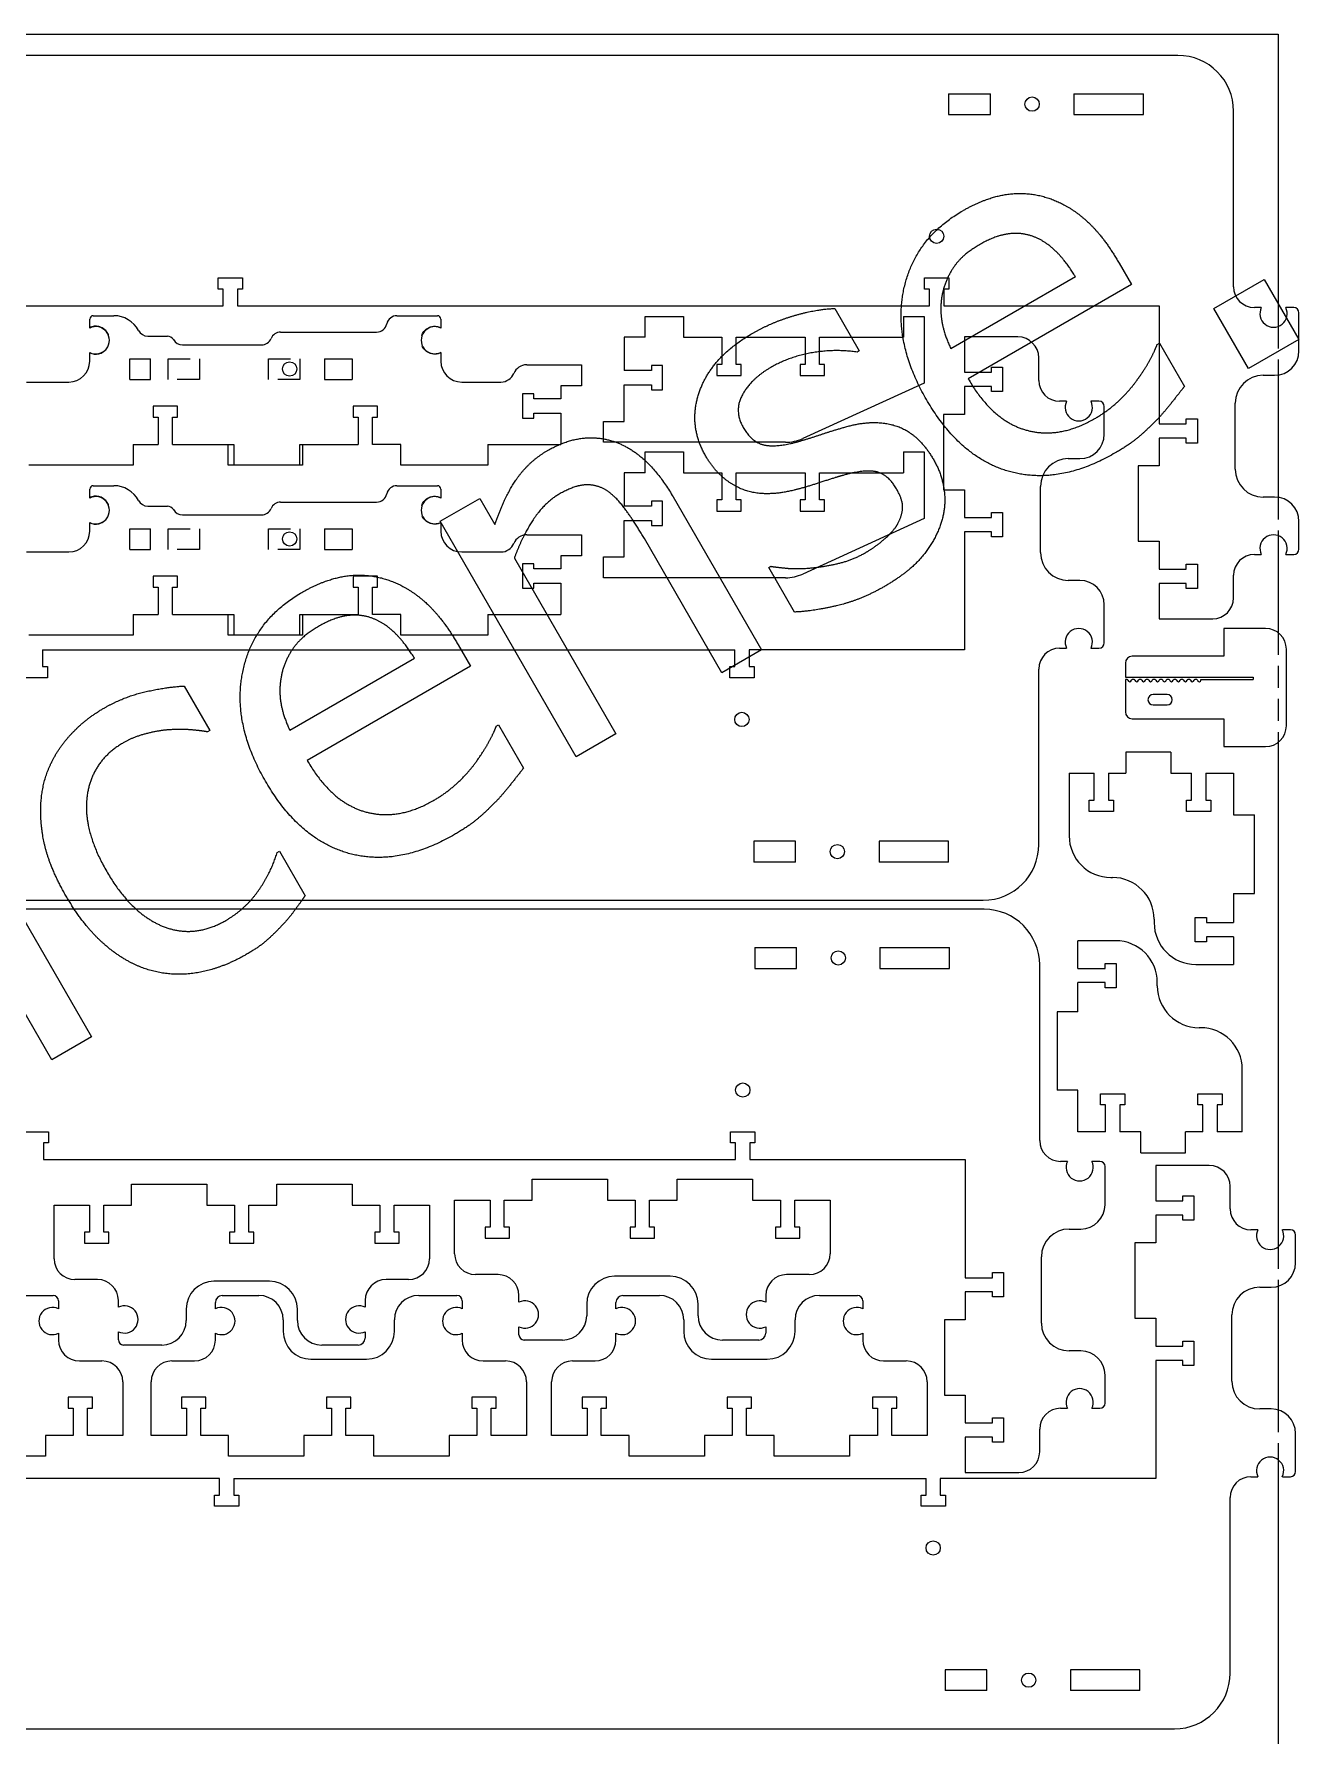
# Model space of a CAD drawing. Header units: millimetres. Extents: x -1447 to 1338, y -755 to 956.
# Drawn here: x 974.1 to 1338, y 466.5 to 955.9 of the extents above; entities that cross this region are included whole.
import ezdxf

# ---------------------------------------------------------------- set-up
doc = ezdxf.new("R2010")
doc.units = ezdxf.units.MM
doc.linetypes.add('HIDDEN', pattern=[9.525, 6.35, -3.175])
doc.layers.get('0').update_dxf_attribs({"lineweight": 70})
doc.layers.add('Hidden', color=7, linetype='HIDDEN', lineweight=70)

msp = doc.modelspace()

# ---------------------------------------------------------------- linework, layer by layer
at = {"color": 7, "lineweight": -3}
for p, q in [((52, 955.92), (1332, 955.92)), ((1332, 955.92), (1332, 871.85)), ((1303.16, 949.77), (554.75, 949.77)), ((1237.22, 938.77), (1249.22, 938.77)), ((1237.22, 938.77), (1237.22, 932.77)), ((1249.22, 932.77), (1249.22, 938.77)), ((1273.22, 938.77), (1293.22, 938.77)), ((1273.22, 938.77), (1273.22, 932.77)), ((1293.22, 932.77), (1293.22, 938.77)), ((1237.22, 932.77), (1249.22, 932.77)), ((1273.22, 932.77), (1293.22, 932.77)), ((1319.16, 883.27), (1319.16, 933.77)), ((1237.81, 865.5), (1273.66, 886.2)), ((1286.24, 890.06), (1289.81, 883.87)), ((1027.06, 885.77), (1034.06, 885.77)), ((1027.06, 882.57), (1027.06, 885.77)), ((1028.51, 882.57), (1027.06, 882.57)), ((1028.51, 877.77), (1028.51, 882.57)), ((1034.06, 882.57), (1032.61, 882.57)), ((1032.61, 882.57), (1032.61, 877.77)), ((1034.06, 885.77), (1034.06, 882.57)), ((1230.26, 885.77), (1237.26, 885.77)), ((1230.26, 882.57), (1230.26, 885.77)), ((1231.71, 882.57), (1230.26, 882.57)), ((1231.71, 877.77), (1231.71, 882.57)), ((1235.81, 882.57), (1235.81, 877.77)), ((1237.26, 882.57), (1235.81, 882.57)), ((1237.26, 885.77), (1237.26, 882.57)), ((1289.81, 883.87), (1242.86, 856.77)), ((1313.51, 877.01), (1328, 885.38)), ((1328, 885.38), (1337.98, 868.09)), ((829.41, 877.77), (1028.51, 877.77)), ((1032.61, 877.77), (1231.71, 877.77)), ((1204.48, 876.99), (1211.52, 864.8)), ((1235.81, 877.77), (1297.77, 877.77)), ((1297.77, 877.77), (1297.77, 843.82)), ((1323.49, 859.72), (1313.51, 877.01)), ((1327.15, 877.27), (1325.16, 877.27)), ((1336.48, 877.27), (1334.18, 877.27)), ((990.15, 871.38), (990.15, 873.93)), ((991.15, 874.93), (997.1, 874.93)), ((1078.52, 874.93), (1090.15, 874.93)), ((1091.15, 873.93), (1091.15, 871.48)), ((1091.15, 871.48), (1091.15, 871.38)), ((1149.92, 874.72), (1160.92, 874.72)), ((1149.92, 868.72), (1149.92, 874.72)), ((1160.92, 874.72), (1160.92, 868.72)), ((1224.22, 874.72), (1230.22, 874.72)), ((1224.22, 874.72), (1224.22, 868.72)), ((1230.22, 874.72), (1230.22, 855.54)), ((1337.98, 864.8), (1337.98, 875.77)), ((1006.84, 869.06), (1012.48, 869.06)), ((1016.81, 866.56), (1039.55, 866.56)), ((1045.06, 870.2), (1072.65, 870.2)), ((1143.92, 868.72), (1143.92, 859.13)), ((1149.92, 868.72), (1143.92, 868.72)), ((1160.92, 868.72), (1171.97, 868.72)), ((1171.97, 868.72), (1171.97, 860.92)), ((1176.07, 860.92), (1176.07, 868.72)), ((1176.07, 868.72), (1195.97, 868.72)), ((1195.97, 868.72), (1195.97, 860.92)), ((1200.07, 860.92), (1200.07, 868.72)), ((1200.07, 868.72), (1224.22, 868.72)), ((1257.14, 868.83), (1241.74, 868.83)), ((1241.74, 868.83), (1241.74, 858.65)), ((1297.18, 866.62), (1297.85, 867)), ((1297.85, 867), (1305.03, 854.57)), ((1337.98, 868.09), (1323.49, 859.72)), ((990.15, 861.86), (990.15, 864.34)), ((1001.65, 862.56), (1007.65, 862.56)), ((1001.65, 856.56), (1001.65, 862.56)), ((1007.65, 856.56), (1007.65, 862.56)), ((1057.65, 862.56), (1065.65, 862.56)), ((1057.65, 862.56), (1057.65, 856.56)), ((1065.65, 862.56), (1065.65, 856.56)), ((1091.15, 864.34), (1091.15, 864.3)), ((1091.15, 864.3), (1091.15, 861.86)), ((1211.52, 864.8), (1210.92, 864.45)), ((1263.14, 856.33), (1263.14, 862.83)), ((1001.65, 856.56), (1007.65, 856.56)), ((1057.65, 856.56), (1065.65, 856.56)), ((1115.84, 860.8), (1131.65, 860.8)), ((1131.65, 860.8), (1131.65, 854.8)), ((1151.72, 859.13), (1143.92, 859.13)), ((1151.72, 860.58), (1151.72, 859.13)), ((1154.92, 860.58), (1151.72, 860.58)), ((1154.92, 853.58), (1154.92, 860.58)), ((1170.52, 860.92), (1170.52, 857.72)), ((1171.97, 860.92), (1170.52, 860.92)), ((1170.52, 857.72), (1177.52, 857.72)), ((1177.52, 860.92), (1176.07, 860.92)), ((1177.52, 857.72), (1177.52, 860.92)), ((1195.97, 860.92), (1194.52, 860.92)), ((1194.52, 860.92), (1194.52, 857.72)), ((1194.52, 857.72), (1201.52, 857.72)), ((1201.52, 860.92), (1200.07, 860.92)), ((1201.52, 857.72), (1201.52, 860.92)), ((1241.74, 858.65), (1249.54, 858.65)), ((1249.54, 858.65), (1249.54, 860.1)), ((1249.54, 860.1), (1252.74, 860.1)), ((1252.74, 860.1), (1252.74, 853.1)), ((1327.66, 857.8), (1330.98, 857.8)), ((1332, 857.87), (1332, 822.7)), ((972, 855.86), (984.15, 855.86)), ((1097.15, 855.86), (1108.45, 855.86)), ((1114.65, 852.43), (1114.65, 845.43)), ((1117.85, 852.43), (1114.65, 852.43)), ((1117.85, 850.98), (1117.85, 852.43)), ((1125.65, 854.8), (1125.65, 850.98)), ((1131.65, 854.8), (1125.65, 854.8)), ((1143.92, 855.03), (1151.72, 855.03)), ((1143.92, 844.54), (1143.92, 855.03)), ((1151.72, 855.03), (1151.72, 853.58)), ((1151.72, 853.58), (1154.92, 853.58)), ((1230.22, 855.54), (1195.26, 839.62)), ((1249.54, 854.55), (1241.74, 854.55)), ((1241.74, 854.55), (1241.74, 846.55)), ((1249.54, 853.1), (1249.54, 854.55)), ((1252.74, 853.1), (1249.54, 853.1)), ((1008.38, 848.93), (1008.38, 845.73)), ((1015.38, 848.93), (1008.38, 848.93)), ((1015.38, 845.73), (1015.38, 848.93)), ((1065.92, 848.93), (1065.92, 845.73)), ((1072.92, 848.93), (1065.92, 848.93)), ((1072.92, 845.73), (1072.92, 848.93)), ((1125.65, 850.98), (1117.85, 850.98)), ((1117.85, 846.88), (1125.65, 846.88)), ((1117.85, 845.43), (1117.85, 846.88)), ((1125.65, 846.88), (1125.65, 837.93)), ((1271.13, 850.33), (1269.14, 850.33)), ((1280.46, 850.33), (1278.16, 850.33)), ((1281.96, 840.83), (1281.96, 848.83)), ((1319.66, 830.77), (1319.66, 849.8)), ((1008.38, 845.73), (1009.83, 845.73)), ((1009.83, 845.73), (1009.83, 837.93)), ((1013.93, 845.73), (1015.38, 845.73)), ((1013.93, 837.93), (1013.93, 845.73)), ((1065.92, 845.73), (1067.37, 845.73)), ((1067.37, 845.73), (1067.37, 837.93)), ((1071.47, 845.73), (1072.92, 845.73)), ((1071.47, 837.93), (1071.47, 845.73)), ((1114.65, 845.43), (1117.85, 845.43)), ((1137.92, 838.54), (1137.92, 844.54)), ((1137.92, 844.54), (1143.92, 844.54)), ((1241.74, 846.55), (1235.74, 846.55)), ((1235.74, 846.55), (1235.74, 824.88)), ((1297.77, 843.82), (1305.56, 843.82)), ((1305.56, 845.27), (1308.76, 845.27)), ((1305.56, 843.82), (1305.56, 845.27)), ((1308.76, 845.27), (1308.76, 838.27)), ((1002.65, 837.93), (1002.65, 831.93)), ((1002.65, 837.93), (1009.83, 837.93)), ((1013.93, 837.93), (1029.93, 837.93)), ((1029.93, 831.93), (1029.93, 837.93)), ((1051.37, 837.93), (1051.37, 831.93)), ((1051.37, 837.93), (1067.37, 837.93)), ((1079.65, 837.93), (1071.47, 837.93)), ((1079.65, 831.93), (1079.65, 837.93)), ((1104.65, 837.93), (1110.62, 837.93)), ((1104.65, 837.93), (1104.65, 831.93)), ((1110.62, 837.93), (1125.62, 837.93)), ((1125.62, 837.93), (1125.65, 837.93)), ((1190.29, 838.54), (1137.92, 838.54)), ((1297.76, 839.72), (1297.76, 831.72)), ((1305.56, 839.72), (1297.76, 839.72)), ((1305.56, 838.27), (1305.56, 839.72)), ((1308.76, 838.27), (1305.56, 838.27)), ((1149.92, 835.75), (1160.92, 835.75)), ((1149.92, 829.75), (1149.92, 835.75)), ((1160.92, 835.75), (1160.92, 829.75)), ((1224.22, 835.75), (1230.22, 835.75)), ((1224.22, 835.75), (1224.22, 829.75)), ((1230.22, 835.75), (1230.22, 816.57)), ((1271.64, 833.83), (1274.96, 833.83)), ((1002.65, 831.93), (972.65, 831.93)), ((1031.62, 831.93), (1029.93, 831.93)), ((1050.62, 831.93), (1031.62, 831.93)), ((1051.37, 831.93), (1050.62, 831.93)), ((1104.65, 831.93), (1079.65, 831.93)), ((1143.92, 829.75), (1143.92, 820.16)), ((1149.92, 829.75), (1143.92, 829.75)), ((1160.92, 829.75), (1171.97, 829.75)), ((1171.97, 829.75), (1171.97, 821.95)), ((1176.07, 821.95), (1176.07, 829.75)), ((1176.07, 829.75), (1195.97, 829.75)), ((1195.97, 829.75), (1195.97, 821.95)), ((1200.07, 821.95), (1200.07, 829.75)), ((1200.07, 829.75), (1224.22, 829.75)), ((1291.76, 831.72), (1291.76, 810.05)), ((1297.76, 831.72), (1291.76, 831.72)), ((990.15, 822.5), (990.15, 825.05)), ((991.15, 826.05), (997.1, 826.05)), ((1078.52, 826.05), (1090.15, 826.05)), ((1090.97, 815.83), (1102.38, 822.41)), ((1091.15, 825.05), (1091.15, 822.6)), ((1091.15, 822.6), (1091.15, 822.5)), ((1102.38, 822.41), (1106.72, 814.89)), ((1157.97, 822.8), (1183.36, 778.82)), ((1235.74, 824.88), (1241.74, 824.88)), ((1241.74, 824.88), (1241.74, 816.88)), ((1263.64, 806.8), (1263.64, 825.83)), ((1330.98, 822.77), (1327.66, 822.77)), ((1006.84, 820.18), (1012.48, 820.18)), ((1016.81, 817.68), (1039.55, 817.68)), ((1045.06, 821.32), (1072.65, 821.32)), ((1151.72, 820.16), (1143.92, 820.16)), ((1151.72, 821.61), (1151.72, 820.16)), ((1154.92, 821.61), (1151.72, 821.61)), ((1154.92, 814.61), (1154.92, 821.61)), ((1170.52, 821.95), (1170.52, 818.75)), ((1171.97, 821.95), (1170.52, 821.95)), ((1170.52, 818.75), (1177.52, 818.75)), ((1177.52, 821.95), (1176.07, 821.95)), ((1177.52, 818.75), (1177.52, 821.95)), ((1195.97, 821.95), (1194.52, 821.95)), ((1194.52, 821.95), (1194.52, 818.75)), ((1194.52, 818.75), (1201.52, 818.75)), ((1201.52, 821.95), (1200.07, 821.95)), ((1201.52, 818.75), (1201.52, 821.95)), ((1249.54, 816.88), (1249.54, 818.33)), ((1249.54, 818.33), (1252.74, 818.33)), ((1252.74, 818.33), (1252.74, 811.33)), ((990.15, 812.98), (990.15, 815.46)), ((1001.65, 813.68), (1007.65, 813.68)), ((1001.65, 807.68), (1001.65, 813.68)), ((1007.65, 807.68), (1007.65, 813.68)), ((1057.65, 813.68), (1065.65, 813.68)), ((1057.65, 813.68), (1057.65, 807.68)), ((1065.65, 813.68), (1065.65, 807.68)), ((1130.1, 748.07), (1090.97, 815.83)), ((1091.15, 815.46), (1091.15, 815.42)), ((1091.15, 815.42), (1091.15, 812.98)), ((1143.92, 816.06), (1151.72, 816.06)), ((1143.92, 805.57), (1143.92, 816.06)), ((1151.72, 816.06), (1151.72, 814.61)), ((1151.72, 814.61), (1154.92, 814.61)), ((1230.22, 816.57), (1195.26, 800.65)), ((1241.74, 816.88), (1249.54, 816.88)), ((1249.54, 812.78), (1241.75, 812.78)), ((1241.75, 812.78), (1241.75, 778.83)), ((1249.54, 811.33), (1249.54, 812.78)), ((1337.98, 807.77), (1337.98, 815.77)), ((1001.65, 807.68), (1007.65, 807.68)), ((1057.65, 807.68), (1065.65, 807.68)), ((1115.84, 811.92), (1131.65, 811.92)), ((1131.65, 811.92), (1131.65, 805.92)), ((1171.95, 772.23), (1149.68, 810.82)), ((1252.74, 811.33), (1249.54, 811.33)), ((1291.76, 810.05), (1297.76, 810.05)), ((1297.76, 810.05), (1297.76, 802.05)), ((1332, 811.69), (1332, 783.79)), ((972, 806.98), (984.15, 806.98)), ((1097.15, 806.98), (1108.45, 806.98)), ((1112.29, 805.24), (1141.5, 754.65)), ((1114.65, 803.55), (1114.65, 796.55)), ((1117.85, 803.55), (1114.65, 803.55)), ((1117.85, 802.1), (1117.85, 803.55)), ((1125.65, 805.92), (1125.65, 802.1)), ((1131.65, 805.92), (1125.65, 805.92)), ((1137.92, 799.57), (1137.92, 805.57)), ((1137.92, 805.57), (1143.92, 805.57)), ((1185.45, 802.51), (1186.06, 802.86)), ((1305.56, 803.5), (1308.76, 803.5)), ((1305.56, 802.05), (1305.56, 803.5)), ((1308.76, 803.5), (1308.76, 796.5)), ((1325.16, 806.27), (1327.15, 806.27)), ((1334.18, 806.27), (1336.48, 806.27)), ((1008.38, 800.05), (1008.38, 796.85)), ((1015.38, 800.05), (1008.38, 800.05)), ((1015.38, 796.85), (1015.38, 800.05)), ((1065.92, 800.05), (1065.92, 796.85)), ((1072.92, 800.05), (1065.92, 800.05)), ((1072.92, 796.85), (1072.92, 800.05)), ((1125.65, 802.1), (1117.85, 802.1)), ((1117.85, 798), (1125.65, 798)), ((1117.85, 796.55), (1117.85, 798)), ((1125.65, 798), (1125.65, 789.05)), ((1190.29, 799.57), (1137.92, 799.57)), ((1192.84, 789.71), (1185.45, 802.51)), ((1274.96, 798.8), (1271.64, 798.8)), ((1297.76, 802.05), (1305.56, 802.05)), ((1297.76, 797.95), (1297.76, 787.77)), ((1305.56, 797.95), (1297.76, 797.95)), ((1305.56, 796.5), (1305.56, 797.95)), ((1319.16, 793.77), (1319.16, 800.27)), ((1008.38, 796.85), (1009.83, 796.85)), ((1009.83, 796.85), (1009.83, 789.05)), ((1013.93, 796.85), (1015.38, 796.85)), ((1013.93, 789.05), (1013.93, 796.85)), ((1065.92, 796.85), (1067.37, 796.85)), ((1067.37, 796.85), (1067.37, 789.05)), ((1071.47, 796.85), (1072.92, 796.85)), ((1071.47, 789.05), (1071.47, 796.85)), ((1114.65, 796.55), (1117.85, 796.55)), ((1308.76, 796.5), (1305.56, 796.5)), ((1002.65, 789.05), (1002.65, 783.05)), ((1002.65, 789.05), (1009.83, 789.05)), ((1013.93, 789.05), (1029.93, 789.05)), ((1029.93, 783.05), (1029.93, 789.05)), ((1051.37, 789.05), (1051.37, 783.05)), ((1051.37, 789.05), (1067.37, 789.05)), ((1079.65, 789.05), (1071.47, 789.05)), ((1079.65, 783.05), (1079.65, 789.05)), ((1104.65, 789.05), (1110.62, 789.05)), ((1104.65, 789.05), (1104.65, 783.05)), ((1110.62, 789.05), (1125.62, 789.05)), ((1125.62, 789.05), (1125.65, 789.05)), ((1281.96, 780.83), (1281.96, 791.8)), ((1002.65, 783.05), (972.65, 783.05)), ((1031.62, 783.05), (1029.93, 783.05)), ((1050.62, 783.05), (1031.62, 783.05)), ((1051.37, 783.05), (1050.62, 783.05)), ((1104.65, 783.05), (1079.65, 783.05)), ((1297.76, 787.77), (1313.16, 787.77)), ((1328.37, 785.01), (1316.37, 785.01)), ((1316.37, 785.01), (1316.37, 777.01)), ((976.59, 778.83), (976.59, 774.03)), ((976.59, 778.83), (1175.69, 778.83)), ((1096.12, 780.3), (1099.69, 774.11)), ((1183.36, 778.82), (1171.95, 772.23)), ((1175.69, 774.03), (1175.69, 778.83)), ((1179.79, 778.83), (1179.79, 774.03)), ((1241.75, 778.83), (1179.79, 778.83)), ((1269.14, 779.33), (1271.13, 779.33)), ((1278.16, 779.33), (1280.46, 779.33)), ((1334.37, 757.01), (1334.37, 779.01)), ((976.59, 774.03), (978.04, 774.03)), ((978.04, 774.03), (978.04, 770.83)), ((1047.7, 755.74), (1083.55, 776.44)), ((1099.69, 774.11), (1052.74, 747)), ((1174.24, 770.83), (1174.24, 774.03)), ((1174.24, 774.03), (1175.69, 774.03)), ((1179.79, 774.03), (1181.24, 774.03)), ((1181.24, 774.03), (1181.24, 770.83)), ((1263.14, 722.83), (1263.14, 773.33)), ((1288.04, 775.01), (1288.04, 771.01)), ((1316.37, 777.01), (1290.04, 777.01)), ((978.04, 770.83), (971.04, 770.83)), ((1017.31, 768.44), (1024.7, 755.64)), ((1181.24, 770.83), (1174.24, 770.83)), ((1288.04, 771.01), (1324.77, 771.01)), ((1288.6, 770.31), (1288.04, 770.31)), ((1288.04, 770.31), (1288.04, 761.01)), ((1290.6, 770.31), (1289.99, 770.31)), ((1292.6, 770.31), (1291.99, 770.31)), ((1294.6, 770.31), (1293.99, 770.31)), ((1296.6, 770.31), (1295.99, 770.31)), ((1298.6, 770.31), (1297.99, 770.31)), ((1300.6, 770.31), (1299.99, 770.31)), ((1302.6, 770.31), (1301.99, 770.31)), ((1304.6, 770.31), (1303.99, 770.31)), ((1306.6, 770.31), (1305.99, 770.31)), ((1308.6, 770.31), (1307.99, 770.31)), ((1309.77, 770.31), (1324.77, 770.31)), ((1324.77, 771.01), (1324.77, 770.31)), ((1300.04, 766.01), (1296.04, 766.01)), ((1290.04, 759.01), (1316.37, 759.01)), ((1296.04, 763.01), (1300.04, 763.01)), ((1316.37, 759.01), (1316.37, 751.01)), ((1024.7, 755.64), (1024.03, 755.26)), ((1107.07, 756.85), (1107.73, 757.24)), ((1107.73, 757.24), (1114.91, 744.8)), ((1141.5, 754.65), (1130.1, 748.07)), ((1301.1, 749.39), (1288.2, 749.39)), ((1288.2, 749.39), (1288.2, 743.39)), ((1301.1, 749.39), (1301.1, 743.39)), ((1316.37, 751.01), (1328.37, 751.01)), ((1332, 752.23), (1332, 607.19)), ((1271.87, 743.39), (1279.1, 743.39)), ((1271.87, 743.39), (1271.87, 725.39)), ((1279.1, 735.59), (1279.1, 743.39)), ((1283.2, 743.39), (1288.2, 743.39)), ((1283.2, 743.39), (1283.2, 735.59)), ((1301.1, 743.39), (1307.1, 743.39)), ((1307.1, 735.59), (1307.1, 743.39)), ((1311.2, 743.39), (1319.15, 743.39)), ((1311.2, 743.39), (1311.2, 735.59)), ((1319.15, 743.39), (1319.15, 731.39)), ((951.51, 735.31), (990.63, 667.55)), ((1277.65, 732.39), (1277.65, 735.59)), ((1277.65, 735.59), (1279.1, 735.59)), ((1283.2, 735.59), (1284.65, 735.59)), ((1284.65, 735.59), (1284.65, 732.39)), ((1305.65, 732.39), (1305.65, 735.59)), ((1305.65, 735.59), (1307.1, 735.59)), ((1311.2, 735.59), (1312.65, 735.59)), ((1312.65, 735.59), (1312.65, 732.39)), ((1284.65, 732.39), (1277.65, 732.39)), ((1312.65, 732.39), (1305.65, 732.39)), ((1319.15, 731.39), (1325.15, 731.39)), ((1325.15, 708.82), (1325.15, 731.39)), ((979.23, 660.96), (940.11, 728.72)), ((1044.06, 720.56), (1044.73, 720.95)), ((1044.73, 720.95), (1052.12, 708.15)), ((1181.2, 723.83), (1181.2, 717.83)), ((1193.2, 723.83), (1181.2, 723.83)), ((1193.2, 717.83), (1193.2, 723.83)), ((1237.2, 723.83), (1217.2, 723.83)), ((1217.2, 723.83), (1217.2, 717.83)), ((1237.2, 717.83), (1237.2, 723.83)), ((1193.2, 717.83), (1181.2, 717.83)), ((1237.2, 717.83), (1217.2, 717.83)), ((1283.87, 713.39), (1284.32, 713.39)), ((498.73, 706.83), (1247.14, 706.83)), ((1319.15, 708.82), (1319.15, 700.44)), ((1319.15, 708.82), (1325.15, 708.82)), ((1247.4, 704.26), (498.99, 704.26)), ((1296.32, 701.39), (1296.32, 700.39)), ((1308.15, 694.89), (1308.15, 701.89)), ((1308.15, 701.89), (1311.35, 701.89)), ((1311.35, 701.89), (1311.35, 700.44)), ((1311.35, 700.44), (1319.15, 700.44)), ((1285.24, 695.2), (1274.4, 695.2)), ((1274.4, 687.25), (1274.4, 695.2)), ((1319.15, 696.34), (1311.35, 696.34)), ((1311.35, 696.34), (1311.35, 694.89)), ((1319.15, 696.34), (1319.15, 688.39)), ((1181.46, 693.26), (1193.46, 693.26)), ((1181.46, 693.26), (1181.46, 687.26)), ((1193.46, 687.26), (1193.46, 693.26)), ((1217.46, 693.26), (1237.46, 693.26)), ((1217.46, 693.26), (1217.46, 687.26)), ((1237.46, 687.26), (1237.46, 693.26)), ((1311.35, 694.89), (1308.15, 694.89)), ((1181.46, 687.26), (1193.46, 687.26)), ((1217.46, 687.26), (1237.46, 687.26)), ((1263.4, 637.76), (1263.4, 688.26)), ((1274.4, 687.25), (1282.2, 687.25)), ((1282.2, 687.25), (1282.2, 688.7)), ((1282.2, 688.7), (1285.4, 688.7)), ((1285.4, 688.7), (1285.4, 681.7)), ((1308.32, 688.39), (1319.15, 688.39)), ((1282.2, 683.15), (1274.4, 683.15)), ((1274.4, 674.77), (1274.4, 683.15)), ((1282.2, 681.7), (1282.2, 683.15)), ((1285.4, 681.7), (1282.2, 681.7)), ((1297.24, 682.2), (1297.24, 683.2)), ((1274.4, 674.77), (1268.4, 674.77)), ((1268.4, 674.77), (1268.4, 652.2)), ((990.63, 667.55), (979.23, 660.96)), ((1309.68, 670.2), (1309.24, 670.2)), ((1321.68, 640.2), (1321.68, 658.2)), ((1274.4, 652.2), (1268.4, 652.2)), ((1274.4, 640.2), (1274.4, 652.2)), ((1280.9, 648), (1280.9, 651.2)), ((1280.9, 651.2), (1287.9, 651.2)), ((1287.9, 651.2), (1287.9, 648)), ((1308.9, 648), (1308.9, 651.2)), ((1308.9, 651.2), (1315.9, 651.2)), ((1315.9, 651.2), (1315.9, 648)), ((1282.35, 648), (1280.9, 648)), ((1282.35, 640.2), (1282.35, 648)), ((1287.9, 648), (1286.45, 648)), ((1286.45, 648), (1286.45, 640.2)), ((1310.35, 648), (1308.9, 648)), ((1310.35, 640.2), (1310.35, 648)), ((1315.9, 648), (1314.45, 648)), ((1314.45, 648), (1314.45, 640.2)), ((971.3, 640.26), (978.3, 640.26)), ((978.3, 637.06), (976.85, 637.06)), ((976.85, 637.06), (976.85, 632.26)), ((978.3, 640.26), (978.3, 637.06)), ((1174.5, 640.26), (1181.5, 640.26)), ((1174.5, 637.06), (1174.5, 640.26)), ((1175.95, 637.06), (1174.5, 637.06)), ((1175.95, 632.26), (1175.95, 637.06)), ((1180.05, 637.06), (1180.05, 632.26)), ((1181.5, 637.06), (1180.05, 637.06)), ((1181.5, 640.26), (1181.5, 637.06)), ((1282.35, 640.2), (1274.4, 640.2)), ((1292.45, 640.2), (1286.45, 640.2)), ((1292.45, 634.2), (1292.45, 640.2)), ((1305.35, 634.2), (1305.35, 640.2)), ((1310.35, 640.2), (1305.35, 640.2)), ((1321.68, 640.2), (1314.45, 640.2)), ((976.85, 632.26), (1175.95, 632.26)), ((1180.05, 632.26), (1242.01, 632.26)), ((1242.01, 632.26), (1242.01, 598.31)), ((1271.39, 631.76), (1269.4, 631.76)), ((1280.72, 631.76), (1278.42, 631.76)), ((1292.45, 634.2), (1305.35, 634.2)), ((1117.4, 626.63), (1139.07, 626.63)), ((1117.4, 620.63), (1117.4, 626.63)), ((1139.07, 626.63), (1139.07, 620.63)), ((1159.17, 626.63), (1180.84, 626.63)), ((1159.17, 620.63), (1159.17, 626.63)), ((1180.84, 626.63), (1180.84, 620.63)), ((1282.22, 619.29), (1282.22, 630.26)), ((1312.18, 630.58), (1296.78, 630.58)), ((1296.78, 630.58), (1296.78, 620.4)), ((1002.17, 625.2), (1023.84, 625.2)), ((1002.17, 619.2), (1002.17, 625.2)), ((1023.84, 625.2), (1023.84, 619.2)), ((1043.94, 625.2), (1065.61, 625.2)), ((1043.94, 619.2), (1043.94, 625.2)), ((1065.61, 625.2), (1065.61, 619.2)), ((1304.58, 620.4), (1304.58, 621.85)), ((1304.58, 621.85), (1307.78, 621.85)), ((1307.78, 621.85), (1307.78, 614.85)), ((1318.18, 618.08), (1318.18, 624.58)), ((979.89, 619.2), (990.07, 619.2)), ((979.89, 603.77), (979.89, 619.2)), ((990.07, 619.2), (990.07, 611.4)), ((994.17, 619.2), (1002.17, 619.2)), ((994.17, 611.4), (994.17, 619.2)), ((1023.84, 619.2), (1031.84, 619.2)), ((1031.84, 619.2), (1031.84, 611.4)), ((1035.94, 619.2), (1043.94, 619.2)), ((1035.94, 611.4), (1035.94, 619.2)), ((1065.61, 619.2), (1073.61, 619.2)), ((1073.61, 619.2), (1073.61, 611.4)), ((1077.71, 619.2), (1087.89, 619.2)), ((1077.71, 611.4), (1077.71, 619.2)), ((1087.89, 619.2), (1087.89, 603.77)), ((1095.12, 620.63), (1105.3, 620.63)), ((1095.12, 605.2), (1095.12, 620.63)), ((1105.3, 620.63), (1105.3, 612.83)), ((1109.4, 620.63), (1117.4, 620.63)), ((1109.4, 612.83), (1109.4, 620.63)), ((1139.07, 620.63), (1147.07, 620.63)), ((1147.07, 620.63), (1147.07, 612.83)), ((1151.17, 620.63), (1159.17, 620.63)), ((1151.17, 612.83), (1151.17, 620.63)), ((1180.84, 620.63), (1188.84, 620.63)), ((1188.84, 620.63), (1188.84, 612.83)), ((1192.94, 620.63), (1203.12, 620.63)), ((1192.94, 612.83), (1192.94, 620.63)), ((1203.12, 620.63), (1203.12, 605.2)), ((1296.78, 620.4), (1304.58, 620.4)), ((1103.85, 612.83), (1103.85, 609.63)), ((1105.3, 612.83), (1103.85, 612.83)), ((1110.85, 612.83), (1109.4, 612.83)), ((1110.85, 609.63), (1110.85, 612.83)), ((1145.62, 612.83), (1145.62, 609.63)), ((1147.07, 612.83), (1145.62, 612.83)), ((1152.62, 612.83), (1151.17, 612.83)), ((1152.62, 609.63), (1152.62, 612.83)), ((1187.39, 612.83), (1187.39, 609.63)), ((1188.84, 612.83), (1187.39, 612.83)), ((1194.39, 612.83), (1192.94, 612.83)), ((1194.39, 609.63), (1194.39, 612.83)), ((1271.9, 612.29), (1275.22, 612.29)), ((1304.58, 616.3), (1296.78, 616.3)), ((1296.78, 616.3), (1296.78, 608.3)), ((1304.58, 614.85), (1304.58, 616.3)), ((1307.78, 614.85), (1304.58, 614.85)), ((1326.16, 612.08), (1324.18, 612.08)), ((1335.5, 612.08), (1333.2, 612.08)), ((988.62, 611.4), (988.62, 608.2)), ((990.07, 611.4), (988.62, 611.4)), ((988.62, 608.2), (995.62, 608.2)), ((995.62, 611.4), (994.17, 611.4)), ((995.62, 608.2), (995.62, 611.4)), ((1030.39, 611.4), (1030.39, 608.2)), ((1031.84, 611.4), (1030.39, 611.4)), ((1030.39, 608.2), (1037.39, 608.2)), ((1037.39, 611.4), (1035.94, 611.4)), ((1037.39, 608.2), (1037.39, 611.4)), ((1072.16, 611.4), (1072.16, 608.2)), ((1073.61, 611.4), (1072.16, 611.4)), ((1072.16, 608.2), (1079.16, 608.2)), ((1079.16, 611.4), (1077.71, 611.4)), ((1079.16, 608.2), (1079.16, 611.4)), ((1103.85, 609.63), (1110.85, 609.63)), ((1145.62, 609.63), (1152.62, 609.63)), ((1187.39, 609.63), (1194.39, 609.63)), ((1296.78, 608.3), (1290.78, 608.3)), ((1290.78, 608.3), (1290.78, 586.63)), ((1337, 602.58), (1337, 610.58)), ((1263.9, 585.26), (1263.9, 604.29)), ((992.39, 597.77), (985.89, 597.77)), ((1041.89, 597.27), (1025.89, 597.27)), ((1081.89, 597.77), (1075.39, 597.77)), ((1107.62, 599.2), (1101.12, 599.2)), ((1157.12, 598.7), (1141.12, 598.7)), ((1197.12, 599.2), (1190.62, 599.2)), ((1242.01, 598.31), (1249.8, 598.31)), ((1249.8, 599.76), (1253, 599.76)), ((1249.8, 598.31), (1249.8, 599.76)), ((1253, 599.76), (1253, 592.76)), ((968.66, 593.19), (979.66, 593.19)), ((1028.29, 593.19), (1038.79, 593.19)), ((1084.79, 593.19), (1095.79, 593.19)), ((1113.62, 591.24), (1113.62, 593.2)), ((1143.52, 593.19), (1154.02, 593.19)), ((1184.62, 593.2), (1184.62, 591.24)), ((1200.02, 593.19), (1211.02, 593.19)), ((1242, 594.21), (1242, 586.21)), ((1249.8, 594.21), (1242, 594.21)), ((1249.8, 592.76), (1249.8, 594.21)), ((1253, 592.76), (1249.8, 592.76)), ((1326.68, 595.58), (1330, 595.58)), ((1332, 595.87), (1332, 560.26)), ((981.16, 591.69), (981.16, 589.35)), ((998.39, 589.81), (998.39, 591.77)), ((1017.89, 589.27), (1017.89, 585.95)), ((1026.29, 589.35), (1026.29, 591.19)), ((1049.89, 585.95), (1049.89, 589.27)), ((1069.39, 591.77), (1069.39, 589.81)), ((1097.29, 591.69), (1097.29, 589.35)), ((1133.12, 590.7), (1133.12, 587.38)), ((1141.52, 589.35), (1141.52, 591.19)), ((1165.12, 587.38), (1165.12, 590.7)), ((1212.52, 591.69), (1212.52, 589.35)), ((1318.68, 568.55), (1318.68, 587.58)), ((998.39, 580.45), (998.39, 582.78)), ((1045.79, 586.19), (1045.79, 582.87)), ((1069.39, 582.78), (1069.39, 580.95)), ((1077.79, 582.87), (1077.79, 586.19)), ((1113.62, 581.88), (1113.62, 584.21)), ((1161.02, 586.19), (1161.02, 582.87)), ((1184.62, 584.21), (1184.62, 582.38)), ((1193.02, 582.87), (1193.02, 586.19)), ((1236, 586.21), (1236, 564.54)), ((1242, 586.21), (1236, 586.21)), ((1290.78, 586.63), (1296.78, 586.63)), ((1296.78, 586.63), (1296.78, 578.63)), ((981.16, 582.32), (981.16, 580.37)), ((1010.89, 578.95), (999.89, 578.95)), ((1026.29, 580.37), (1026.29, 582.32)), ((1067.39, 578.95), (1056.89, 578.95)), ((1097.29, 582.32), (1097.29, 580.37)), ((1126.12, 580.38), (1115.12, 580.38)), ((1141.52, 580.37), (1141.52, 582.32)), ((1182.62, 580.38), (1172.12, 580.38)), ((1212.52, 582.32), (1212.52, 580.37)), ((1296.78, 578.63), (1304.58, 578.63)), ((1304.58, 578.63), (1304.58, 580.08)), ((1304.58, 580.08), (1307.78, 580.08)), ((1307.78, 580.08), (1307.78, 573.08)), ((987.16, 574.37), (993.66, 574.37)), ((1013.79, 574.37), (1020.29, 574.37)), ((1053.79, 574.87), (1069.79, 574.87)), ((1103.29, 574.37), (1109.79, 574.37)), ((1129.02, 574.37), (1135.52, 574.37)), ((1169.02, 574.87), (1185.02, 574.87)), ((1218.52, 574.37), (1225.02, 574.37)), ((1275.22, 577.26), (1271.9, 577.26)), ((1304.58, 574.53), (1296.78, 574.53)), ((1296.78, 574.53), (1296.78, 540.58)), ((1304.58, 573.08), (1304.58, 574.53)), ((1307.78, 573.08), (1304.58, 573.08)), ((999.66, 568.37), (999.66, 552.94)), ((1007.79, 552.94), (1007.79, 568.37)), ((1115.79, 568.37), (1115.79, 552.94)), ((1123.02, 552.94), (1123.02, 568.37)), ((1231.02, 568.37), (1231.02, 552.94)), ((1282.22, 562.26), (1282.22, 570.26)), ((983.93, 563.94), (983.93, 560.74)), ((990.93, 563.94), (983.93, 563.94)), ((990.93, 560.74), (990.93, 563.94)), ((1016.52, 563.94), (1016.52, 560.74)), ((1023.52, 563.94), (1016.52, 563.94)), ((1023.52, 560.74), (1023.52, 563.94)), ((1058.29, 563.94), (1058.29, 560.74)), ((1065.29, 563.94), (1058.29, 563.94)), ((1065.29, 560.74), (1065.29, 563.94)), ((1100.06, 563.94), (1100.06, 560.74)), ((1107.06, 563.94), (1100.06, 563.94)), ((1107.06, 560.74), (1107.06, 563.94)), ((1131.75, 563.94), (1131.75, 560.74)), ((1138.75, 563.94), (1131.75, 563.94)), ((1138.75, 560.74), (1138.75, 563.94)), ((1173.52, 563.94), (1173.52, 560.74)), ((1180.52, 563.94), (1173.52, 563.94)), ((1180.52, 560.74), (1180.52, 563.94)), ((1215.29, 563.94), (1215.29, 560.74)), ((1222.29, 563.94), (1215.29, 563.94)), ((1222.29, 560.74), (1222.29, 563.94)), ((1236, 564.54), (1242, 564.54)), ((1242, 564.54), (1242, 556.54)), ((983.93, 560.74), (985.38, 560.74)), ((985.38, 560.74), (985.38, 552.94)), ((989.48, 560.74), (990.93, 560.74)), ((989.48, 552.94), (989.48, 560.74)), ((1016.52, 560.74), (1017.97, 560.74)), ((1017.97, 560.74), (1017.97, 552.94)), ((1022.07, 560.74), (1023.52, 560.74)), ((1022.07, 552.94), (1022.07, 560.74)), ((1058.29, 560.74), (1059.74, 560.74)), ((1059.74, 560.74), (1059.74, 552.94)), ((1063.84, 560.74), (1065.29, 560.74)), ((1063.84, 552.94), (1063.84, 560.74)), ((1100.06, 560.74), (1101.51, 560.74)), ((1101.51, 560.74), (1101.51, 552.94)), ((1105.61, 560.74), (1107.06, 560.74)), ((1105.61, 552.94), (1105.61, 560.74)), ((1131.75, 560.74), (1133.2, 560.74)), ((1133.2, 560.74), (1133.2, 552.94)), ((1137.3, 560.74), (1138.75, 560.74)), ((1137.3, 552.94), (1137.3, 560.74)), ((1173.52, 560.74), (1174.97, 560.74)), ((1174.97, 560.74), (1174.97, 552.94)), ((1179.07, 560.74), (1180.52, 560.74)), ((1179.07, 552.94), (1179.07, 560.74)), ((1215.29, 560.74), (1216.74, 560.74)), ((1216.74, 560.74), (1216.74, 552.94)), ((1220.84, 560.74), (1222.29, 560.74)), ((1220.84, 552.94), (1220.84, 560.74)), ((1249.8, 557.99), (1253, 557.99)), ((1249.8, 556.54), (1249.8, 557.99)), ((1253, 557.99), (1253, 550.99)), ((1269.4, 560.76), (1271.39, 560.76)), ((1278.42, 560.76), (1280.72, 560.76)), ((1330, 560.55), (1326.68, 560.55)), ((1242, 556.54), (1249.8, 556.54)), ((1263.4, 548.26), (1263.4, 554.76)), ((1337, 542.58), (1337, 553.55)), ((977.38, 552.94), (977.38, 546.94)), ((985.38, 552.94), (977.38, 552.94)), ((999.66, 552.94), (989.48, 552.94)), ((1017.97, 552.94), (1007.79, 552.94)), ((1030.07, 552.94), (1022.07, 552.94)), ((1030.07, 546.94), (1030.07, 552.94)), ((1051.74, 552.94), (1051.74, 546.94)), ((1059.74, 552.94), (1051.74, 552.94)), ((1071.84, 552.94), (1063.84, 552.94)), ((1071.84, 546.94), (1071.84, 552.94)), ((1093.51, 552.94), (1093.51, 546.94)), ((1101.51, 552.94), (1093.51, 552.94)), ((1115.79, 552.94), (1105.61, 552.94)), ((1133.2, 552.94), (1123.02, 552.94)), ((1145.3, 552.94), (1137.3, 552.94)), ((1145.3, 546.94), (1145.3, 552.94)), ((1166.97, 552.94), (1166.97, 546.94)), ((1174.97, 552.94), (1166.97, 552.94)), ((1187.07, 552.94), (1179.07, 552.94)), ((1187.07, 546.94), (1187.07, 552.94)), ((1208.74, 552.94), (1208.74, 546.94)), ((1216.74, 552.94), (1208.74, 552.94)), ((1231.02, 552.94), (1220.84, 552.94)), ((1242, 552.44), (1242, 542.26)), ((1249.8, 552.44), (1242, 552.44)), ((1249.8, 550.99), (1249.8, 552.44)), ((1253, 550.99), (1249.8, 550.99)), ((977.38, 546.94), (955.71, 546.94)), ((1051.74, 546.94), (1030.07, 546.94)), ((1093.51, 546.94), (1071.84, 546.94)), ((1166.97, 546.94), (1145.3, 546.94)), ((1208.74, 546.94), (1187.07, 546.94)), ((1332, 545.97), (1332, 193.92)), ((1027.52, 540.58), (828.42, 540.58)), ((1027.52, 535.78), (1027.52, 540.58)), ((1031.62, 540.58), (1031.62, 535.78)), ((1031.62, 540.58), (1230.72, 540.58)), ((1230.72, 535.78), (1230.72, 540.58)), ((1234.82, 540.58), (1234.82, 535.78)), ((1296.78, 540.58), (1234.82, 540.58)), ((1242, 542.26), (1257.4, 542.26)), ((1324.18, 541.08), (1326.16, 541.08)), ((1333.2, 541.08), (1335.5, 541.08)), ((1026.07, 532.58), (1026.07, 535.78)), ((1026.07, 535.78), (1027.52, 535.78)), ((1031.62, 535.78), (1033.07, 535.78)), ((1033.07, 535.78), (1033.07, 532.58)), ((1229.27, 532.58), (1229.27, 535.78)), ((1229.27, 535.78), (1230.72, 535.78)), ((1234.82, 535.78), (1236.27, 535.78)), ((1236.27, 535.78), (1236.27, 532.58)), ((1318.18, 484.58), (1318.18, 535.08)), ((1033.07, 532.58), (1026.07, 532.58)), ((1236.27, 532.58), (1229.27, 532.58)), ((1236.24, 485.58), (1236.24, 479.58)), ((1248.24, 485.58), (1236.24, 485.58)), ((1248.24, 479.58), (1248.24, 485.58)), ((1292.24, 485.58), (1272.24, 485.58)), ((1272.24, 485.58), (1272.24, 479.58)), ((1292.24, 479.58), (1292.24, 485.58)), ((1248.24, 479.58), (1236.24, 479.58)), ((1292.24, 479.58), (1272.24, 479.58)), ((553.76, 468.58), (1302.18, 468.58))]:
    msp.add_line(p, q, dxfattribs=at)
for centre in [(1261.22, 935.77), (1233.76, 897.77), (1047.65, 859.61), (1047.65, 810.73), (1177.74, 758.83), (1205.2, 720.83), (1205.46, 690.26), (1178, 652.26), (1232.77, 520.58), (1260.24, 482.58)]:
    msp.add_circle(centre, 2.05, dxfattribs=at)
for centre, radius, start, end in [((1303.16, 933.77), 16, 0, 90), ((1325.16, 883.27), 6, 180, 270), ((1330.67, 875.54), 3.92, 153.8115, 26.1885), ((1336.48, 875.77), 1.5, 360, 90), ((991.15, 873.93), 1, 90, 180), ((991.88, 867.86), 3.92, 243.8115, 116.1885), ((997.1, 866.93), 8, 27.7985, 90), ((1072.65, 873.2), 3, 270, 347.8125), ((1078.52, 871.93), 3, 90, 167.8125), ((1089.42, 867.86), 3.92, 63.8115, 296.1885), ((1090.15, 873.93), 1, 360, 90), ((1006.84, 872.06), 3, 207.7985, 270), ((1012.48, 867.06), 2, 30, 90), ((1016.81, 869.56), 3, 210, 270), ((1039.55, 869.56), 3, 270, 336.8033), ((1045.06, 867.2), 3, 90, 156.8033), ((1257.14, 862.83), 6, 0, 90), ((984.15, 861.86), 6, 270, 360), ((1097.15, 861.86), 6, 180, 270), ((1330.98, 864.8), 7, 270, 0), ((1108.45, 859.86), 4, 270, 337.5197), ((1115.84, 856.8), 4, 90, 157.5197), ((1327.66, 849.8), 8, 90, 180), ((1269.14, 856.33), 6, 180, 270), ((1274.65, 848.6), 3.92, 153.8115, 26.1885), ((1280.46, 848.83), 1.5, 0, 90), ((1190.29, 850.54), 12, 270, 294.4743), ((1274.96, 840.83), 7, 270, 0), ((1271.64, 825.83), 8, 90, 180), ((1327.66, 830.77), 8, 180, 270), ((991.15, 825.05), 1, 90, 180), ((991.88, 818.98), 3.92, 243.8115, 116.1885), ((997.1, 818.05), 8, 27.7985, 90), ((1072.65, 824.32), 3, 270, 347.8125), ((1078.52, 823.05), 3, 90, 167.8125), ((1089.42, 818.98), 3.92, 63.8115, 296.1885), ((1090.15, 825.05), 1, 360, 90), ((1330.98, 815.77), 7, 360, 90), ((1006.84, 823.18), 3, 207.7985, 270), ((1012.48, 818.18), 2, 30, 90), ((1016.81, 820.68), 3, 210, 270), ((1039.55, 820.68), 3, 270, 336.8033), ((1045.06, 818.32), 3, 90, 156.8033), ((984.15, 812.98), 6, 270, 360), ((1097.15, 812.98), 6, 180, 270), ((1108.45, 810.98), 4, 270, 337.5197), ((1115.84, 807.92), 4, 90, 157.5197), ((1330.67, 808), 3.92, 333.8115, 206.1885), ((1336.48, 807.77), 1.5, 270, 0), ((1271.64, 806.8), 8, 180, 270), ((1325.16, 800.27), 6, 90, 180), ((1190.29, 811.57), 12, 270, 294.4743), ((1274.96, 791.8), 7, 0, 90), ((1313.16, 793.77), 6, 270, 0), ((1274.65, 781.06), 3.92, 333.8115, 206.1885), ((1328.37, 779.01), 6, 360, 90), ((1269.14, 773.33), 6, 90, 180), ((1280.46, 780.83), 1.5, 270, 0), ((1290.04, 775.01), 2, 90, 180), ((1288.6, 770.11), 0.2, 4.096, 90), ((1289.3, 770.16), 0.5, 184.096, 355.904), ((1289.99, 770.11), 0.2, 90, 175.904), ((1290.6, 770.11), 0.2, 4.096, 90), ((1291.3, 770.16), 0.5, 184.096, 355.904), ((1291.99, 770.11), 0.2, 90, 175.904), ((1292.6, 770.11), 0.2, 4.096, 90), ((1293.3, 770.16), 0.5, 184.096, 355.904), ((1293.99, 770.11), 0.2, 90, 175.904), ((1294.6, 770.11), 0.2, 4.096, 90), ((1295.3, 770.16), 0.5, 184.096, 355.904), ((1295.99, 770.11), 0.2, 90, 175.904), ((1296.6, 770.11), 0.2, 4.096, 90), ((1297.3, 770.16), 0.5, 184.096, 355.904), ((1297.99, 770.11), 0.2, 90, 175.904), ((1298.6, 770.11), 0.2, 4.096, 90), ((1299.3, 770.16), 0.5, 184.096, 355.904), ((1299.99, 770.11), 0.2, 90, 175.904), ((1300.6, 770.11), 0.2, 4.096, 90), ((1301.3, 770.16), 0.5, 184.096, 355.904), ((1301.99, 770.11), 0.2, 90, 175.904), ((1302.6, 770.11), 0.2, 4.096, 90), ((1303.3, 770.16), 0.5, 184.096, 355.904), ((1303.99, 770.11), 0.2, 90, 175.904), ((1304.6, 770.11), 0.2, 4.096, 90), ((1305.3, 770.16), 0.5, 184.096, 355.904), ((1305.99, 770.11), 0.2, 90, 175.904), ((1306.6, 770.11), 0.2, 4.096, 90), ((1307.3, 770.16), 0.5, 184.096, 355.904), ((1307.99, 770.11), 0.2, 90, 175.904), ((1308.6, 770.11), 0.2, 4.096, 90), ((1309.3, 770.16), 0.5, 184.096, 17.4576), ((1296.04, 764.51), 1.5, 90, 270), ((1300.04, 764.51), 1.5, 270, 90), ((1290.04, 761.01), 2, 180, 270), ((1328.37, 757.01), 6, 270, 360), ((1283.87, 725.39), 12, 180, 270), ((1247.14, 722.83), 16, 270, 0), ((1284.32, 701.39), 12, 0, 90), ((1247.4, 688.26), 16, 0, 90), ((1308.32, 700.39), 12, 180, 270), ((1285.24, 683.2), 12, 0, 90), ((1309.24, 682.2), 12, 180, 270), ((1309.68, 658.2), 12, 0, 90), ((1269.4, 637.76), 6, 180, 270), ((1274.91, 630.03), 3.92, 153.8115, 26.1885), ((1280.72, 630.26), 1.5, 360, 90), ((1312.18, 624.58), 6, 0, 90), ((1275.22, 619.29), 7, 270, 0), ((1324.18, 618.08), 6, 180, 270), ((1271.9, 604.29), 8, 90, 180), ((1329.68, 610.35), 3.92, 153.8115, 26.1885), ((1335.5, 610.58), 1.5, 0, 90), ((985.89, 603.77), 6, 180, 270), ((1081.89, 603.77), 6, 270, 0), ((1101.12, 605.2), 6, 180, 270), ((1197.12, 605.2), 6, 270, 0), ((1330, 602.58), 7, 270, 0), ((992.39, 591.77), 6, 0, 90), ((1025.89, 589.27), 8, 90, 180), ((1041.89, 589.27), 8, 0, 90), ((1075.39, 591.77), 6, 90, 180), ((1107.62, 593.2), 6, 0, 90), ((1141.12, 590.7), 8, 90, 180), ((1157.12, 590.7), 8, 0, 90), ((1190.62, 593.2), 6, 90, 180), ((979.66, 591.69), 1.5, 0, 90), ((1028.29, 591.19), 2, 90, 180), ((1038.79, 586.19), 7, 0, 90), ((1084.79, 586.19), 7, 90, 180), ((1095.79, 591.69), 1.5, 0, 90), ((1143.52, 591.19), 2, 90, 180), ((1154.02, 586.19), 7, 0, 90), ((1200.02, 586.19), 7, 90, 180), ((1211.02, 591.69), 1.5, 0, 90), ((1326.68, 587.58), 8, 90, 180), ((979.43, 585.84), 3.92, 63.8115, 296.1885), ((1000.12, 586.3), 3.92, 243.8115, 116.1885), ((1028.02, 585.84), 3.92, 243.8115, 116.1885), ((1067.66, 586.3), 3.92, 63.8115, 296.1885), ((1095.56, 585.84), 3.92, 63.8115, 296.1885), ((1115.35, 587.73), 3.92, 243.8115, 116.1885), ((1126.12, 587.38), 7, 270, 0), ((1143.25, 585.84), 3.92, 243.8115, 116.1885), ((1172.12, 587.38), 7, 180, 270), ((1182.89, 587.73), 3.92, 63.8115, 296.1885), ((1210.79, 585.84), 3.92, 63.8115, 296.1885), ((1010.89, 585.95), 7, 270, 0), ((1053.79, 582.87), 8, 180, 270), ((1056.89, 585.95), 7, 180, 270), ((1069.79, 582.87), 8, 270, 360), ((1169.02, 582.87), 8, 180, 270), ((1182.62, 582.38), 2, 270, 0), ((1185.02, 582.87), 8, 270, 360), ((1271.9, 585.26), 8, 180, 270), ((987.16, 580.37), 6, 180, 270), ((999.89, 580.45), 1.5, 180, 270), ((1020.29, 580.37), 6, 270, 0), ((1067.39, 580.95), 2, 270, 0), ((1103.29, 580.37), 6, 180, 270), ((1115.12, 581.88), 1.5, 180, 270), ((1135.52, 580.37), 6, 270, 0), ((1218.52, 580.37), 6, 180, 270), ((993.66, 568.37), 6, 0, 90), ((1013.79, 568.37), 6, 90, 180), ((1109.79, 568.37), 6, 360, 90), ((1129.02, 568.37), 6, 90, 180), ((1225.02, 568.37), 6, 360, 90), ((1275.22, 570.26), 7, 360, 90), ((1326.68, 568.55), 8, 180, 270), ((1274.91, 562.49), 3.92, 333.8115, 206.1885), ((1269.4, 554.76), 6, 90, 180), ((1280.72, 562.26), 1.5, 270, 0), ((1330, 553.55), 7, 0, 90), ((1257.4, 548.26), 6, 270, 0), ((1329.68, 542.81), 3.92, 333.8115, 206.1885), ((1324.18, 535.08), 6, 90, 180), ((1335.5, 542.58), 1.5, 270, 0), ((1302.18, 484.58), 16, 270, 360)]:
    msp.add_arc(centre, radius, start, end, dxfattribs=at)
for points in [[(1241.3, 905.13), (1247.61, 908.77), (1253.51, 909.75)], [(1253.51, 909.75), (1259.42, 910.73), (1265.3, 908.95)], [(1265.3, 908.95), (1271.18, 907.17), (1276.36, 902.68)], [(1224.27, 882.23), (1227.29, 897.04), (1241.3, 905.13)], [(1276.36, 902.68), (1281.54, 898.19), (1286.24, 890.06)], [(1254.57, 898.47), (1250.67, 898), (1246.06, 895.34)], [(1261.94, 897.55), (1258.46, 898.94), (1254.57, 898.47)], [(1267.98, 893.52), (1265.09, 896.29), (1261.94, 897.55)], [(1246.06, 895.34), (1241.51, 892.71), (1239.12, 889.51)], [(1273.66, 886.2), (1270.88, 890.74), (1267.98, 893.52)], [(1239.12, 889.51), (1236.72, 886.3), (1235.62, 882.19)], [(1230.81, 850.86), (1221.25, 867.43), (1224.27, 882.23)], [(1235.62, 882.19), (1234.61, 878.05), (1235.15, 874.03)], [(1192.87, 874.98), (1199.38, 876.88), (1204.48, 876.99)], [(1180.72, 869.83), (1186.36, 873.08), (1192.87, 874.98)], [(1235.15, 874.03), (1235.69, 870.02), (1237.81, 865.5)], [(1165.67, 853.45), (1169.25, 863.21), (1180.72, 869.83)], [(1295.08, 862.13), (1296.45, 864.66), (1297.18, 866.62)], [(1198.03, 864.29), (1191.5, 863.19), (1186.04, 860.04)], [(1210.92, 864.45), (1204.55, 865.39), (1198.03, 864.29)], [(1291.42, 856.42), (1293.71, 859.6), (1295.08, 862.13)], [(1186.04, 860.04), (1180.4, 856.78), (1177.89, 852.18)], [(1242.86, 856.77), (1249.68, 844.94), (1259.24, 842.12)], [(1167.37, 834.53), (1162.08, 843.69), (1165.67, 853.45)], [(1177.89, 852.18), (1175.37, 847.57), (1178.14, 842.78)], [(1286.16, 850.47), (1289.28, 853.4), (1291.42, 856.42)], [(1305.03, 854.57), (1303.48, 852.62), (1301.19, 849.72)], [(1254.73, 830.1), (1240.51, 834.06), (1230.81, 850.86)], [(1279.28, 845.36), (1283.04, 847.53), (1286.16, 850.47)], [(1301.19, 849.72), (1298.9, 846.82), (1296.92, 844.79)], [(1178.14, 842.78), (1180.59, 838.53), (1184.1, 837.77)], [(1199.91, 840.58), (1203.4, 841.75), (1207.35, 842.9)], [(1207.35, 842.9), (1215.95, 845.36), (1222.27, 843.18)], [(1222.27, 843.18), (1228.58, 841), (1232.92, 833.48)], [(1259.24, 842.12), (1268.79, 839.3), (1279.28, 845.36)], [(1296.92, 844.79), (1294.11, 841.95), (1291.69, 839.91)], [(1121.86, 836.17), (1131.87, 841.94), (1141.31, 838.62)], [(1141.31, 838.62), (1150.75, 835.29), (1157.97, 822.8)], [(1184.1, 837.77), (1187.62, 837.01), (1193.48, 838.61)], [(1193.48, 838.61), (1196.42, 839.42), (1199.91, 840.58)], [(1291.69, 839.91), (1289.27, 837.87), (1285.15, 835.48)], [(1112.76, 827.68), (1116.34, 832.98), (1121.86, 836.17)], [(1177.45, 825.19), (1171.22, 827.86), (1167.37, 834.53)], [(1232.92, 833.48), (1235.45, 829.11), (1235.98, 824.2)], [(1285.15, 835.48), (1268.95, 826.13), (1254.73, 830.1)], [(1106.72, 814.89), (1109.19, 822.38), (1112.76, 827.68)], [(1206.58, 828.95), (1204.08, 828.23), (1200.15, 826.93)], [(1216.44, 830.03), (1213.03, 830.81), (1206.58, 828.95)], [(1222.19, 825.18), (1219.84, 829.24), (1216.44, 830.03)], [(1125.15, 823.59), (1120.91, 821.14), (1117.7, 816.26)], [(1132.67, 826.27), (1129.46, 826.08), (1125.15, 823.59)], [(1138.74, 824.72), (1135.87, 826.46), (1132.67, 826.27)], [(1144.2, 819.26), (1141.41, 823.03), (1138.74, 824.72)], [(1192.74, 824.76), (1183.68, 822.52), (1177.45, 825.19)], [(1200.15, 826.93), (1196.21, 825.63), (1192.74, 824.76)], [(1223.98, 819.9), (1224.01, 822.02), (1222.19, 825.18)], [(1235.98, 824.2), (1236.51, 819.29), (1234.78, 814.57)], [(1149.68, 810.82), (1146.98, 815.49), (1144.2, 819.26)], [(1222.63, 815.16), (1223.95, 817.78), (1223.98, 819.9)], [(1117.7, 816.26), (1114.5, 811.37), (1112.29, 805.24)], [(1218.95, 810.89), (1221.68, 813.32), (1222.63, 815.16)], [(1234.78, 814.57), (1232.89, 809.44), (1229.22, 805.22)], [(1213.49, 806.89), (1216.22, 808.47), (1218.95, 810.89)], [(1186.06, 802.86), (1188.18, 802.55), (1190.95, 802.29)], [(1197.88, 802.41), (1201.57, 802.76), (1205.65, 803.74)], [(1205.65, 803.74), (1209.73, 804.72), (1213.49, 806.89)], [(1229.22, 805.22), (1225.55, 801), (1218.64, 797)], [(1051.19, 795.36), (1057.5, 799.01), (1063.4, 799.99)], [(1063.4, 799.99), (1069.3, 800.97), (1075.18, 799.19)], [(1075.18, 799.19), (1081.06, 797.41), (1086.25, 792.92)], [(1190.95, 802.29), (1193.73, 802.04), (1197.88, 802.41)], [(1034.15, 772.47), (1037.17, 787.27), (1051.19, 795.36)], [(1086.25, 792.92), (1091.43, 788.43), (1096.12, 780.3)], [(1218.64, 797), (1211.84, 793.08), (1204.88, 791.49)], [(1064.45, 788.71), (1060.56, 788.24), (1055.95, 785.58)], [(1071.82, 787.78), (1068.35, 789.18), (1064.45, 788.71)], [(1204.88, 791.49), (1197.91, 789.89), (1192.84, 789.71)], [(1055.95, 785.58), (1051.4, 782.95), (1049, 779.74)], [(1077.87, 783.75), (1074.97, 786.53), (1071.82, 787.78)], [(1083.55, 776.44), (1080.76, 780.98), (1077.87, 783.75)], [(1049, 779.74), (1046.6, 776.54), (1045.5, 772.43)], [(1005.96, 766.74), (1012.05, 768.16), (1017.31, 768.44)], [(1040.7, 741.1), (1031.14, 757.66), (1034.15, 772.47)], [(1045.5, 772.43), (1044.5, 768.29), (1045.03, 764.27)], [(994.28, 762.1), (999.86, 765.33), (1005.96, 766.74)], [(1045.03, 764.27), (1045.57, 760.25), (1047.7, 755.74)], [(982.83, 752.3), (987.42, 758.15), (994.28, 762.1)], [(1006.52, 754.77), (1002.78, 753.83), (999.81, 752.11)], [(1013.32, 755.87), (1010.26, 755.72), (1006.52, 754.77)], [(1019.54, 755.82), (1016.86, 756.05), (1013.32, 755.87)], [(1024.03, 755.26), (1022.22, 755.59), (1019.54, 755.82)], [(1104.97, 752.37), (1106.34, 754.9), (1107.07, 756.85)], [(976.79, 739.71), (978.24, 746.45), (982.83, 752.3)], [(999.81, 752.11), (990.95, 747), (989.45, 737.19)], [(1101.31, 746.65), (1103.6, 749.84), (1104.97, 752.37)], [(1052.74, 747), (1059.57, 735.17), (1069.12, 732.36)], [(1096.05, 740.7), (1099.17, 743.64), (1101.31, 746.65)], [(1114.91, 744.8), (1113.37, 742.86), (1111.08, 739.96)], [(976.7, 725.1), (975.35, 732.97), (976.79, 739.71)], [(1064.62, 720.33), (1050.4, 724.3), (1040.7, 741.1)], [(1089.17, 735.6), (1092.93, 737.77), (1096.05, 740.7)], [(1111.08, 739.96), (1108.79, 737.06), (1106.81, 735.03)], [(989.45, 737.19), (987.95, 727.39), (995.03, 715.14)], [(1069.12, 732.36), (1078.67, 729.54), (1089.17, 735.6)], [(1106.81, 735.03), (1104, 732.19), (1101.58, 730.15)], [(1101.58, 730.15), (1099.16, 728.1), (1095.03, 725.72)], [(983.2, 708.31), (978.05, 717.23), (976.7, 725.1)], [(1095.03, 725.72), (1078.84, 716.37), (1064.62, 720.33)], [(1038.58, 709.47), (1042.28, 714.68), (1044.06, 720.56)], [(995.03, 715.14), (1001.96, 703.13), (1011.02, 699.42)], [(994.52, 694.02), (988.38, 699.33), (983.2, 708.31)], [(1029.29, 701.03), (1034.88, 704.25), (1038.58, 709.47)], [(1052.12, 708.15), (1050.88, 706.38), (1048.98, 703.78)], [(1011.02, 699.42), (1020.07, 695.71), (1029.29, 701.03)], [(1048.98, 703.78), (1047.08, 701.19), (1045.33, 699.45)], [(1040.87, 695.14), (1038.83, 693.35), (1035.19, 691.25)], [(1045.33, 699.45), (1042.91, 696.92), (1040.87, 695.14)], [(1007.37, 686.76), (1000.66, 688.71), (994.52, 694.02)], [(1035.19, 691.25), (1028.21, 687.22), (1021.14, 686.01)], [(1021.14, 686.01), (1014.08, 684.8), (1007.37, 686.76)]]:
    msp.add_open_spline(points, degree=2, dxfattribs=at)
at = {"layer": 'Hidden', "lineweight": -3}
for p, q in [((1091.15, 871.48), (1091.15, 871.48)), ((1012.68, 862.56), (1021.68, 862.56)), ((1012.68, 856.56), (1012.68, 862.56)), ((1021.68, 862.56), (1021.68, 856.56)), ((1041.58, 856.56), (1041.58, 862.56)), ((1041.58, 862.56), (1050.58, 862.56)), ((1050.58, 862.56), (1050.58, 856.56)), ((1091.15, 864.3), (1091.15, 864.3)), ((1021.68, 856.56), (1012.68, 856.56)), ((1050.58, 856.56), (1041.58, 856.56)), ((1029.93, 837.93), (1031.62, 837.93)), ((1031.62, 837.93), (1031.62, 831.93)), ((1050.62, 837.93), (1051.37, 837.93)), ((1050.62, 831.93), (1050.62, 837.93)), ((1110.62, 837.93), (1110.62, 837.93)), ((1125.62, 837.93), (1125.62, 837.93)), ((1031.62, 831.93), (1031.62, 831.93)), ((1050.62, 831.93), (1050.62, 831.93)), ((1091.15, 822.6), (1091.15, 822.6)), ((1012.68, 813.68), (1021.68, 813.68)), ((1012.68, 807.68), (1012.68, 813.68)), ((1021.68, 813.68), (1021.68, 807.68)), ((1041.58, 807.68), (1041.58, 813.68)), ((1041.58, 813.68), (1050.58, 813.68)), ((1050.58, 813.68), (1050.58, 807.68)), ((1091.15, 815.42), (1091.15, 815.42)), ((1021.68, 807.68), (1012.68, 807.68)), ((1050.58, 807.68), (1041.58, 807.68)), ((1029.93, 789.05), (1031.62, 789.05)), ((1031.62, 789.05), (1031.62, 783.05)), ((1050.62, 789.05), (1051.37, 789.05)), ((1050.62, 783.05), (1050.62, 789.05)), ((1110.62, 789.05), (1110.62, 789.05)), ((1125.62, 789.05), (1125.62, 789.05)), ((1031.62, 783.05), (1031.62, 783.05)), ((1050.62, 783.05), (1050.62, 783.05))]:
    msp.add_line(p, q, dxfattribs=at)
at = {"layer": 'Hidden', "color": 7, "lineweight": -3}
for p, q in [((1332, 871.85), (1332, 857.87)), ((1332, 822.7), (1332, 811.69)), ((1332, 783.79), (1332, 752.23)), ((1332, 607.19), (1332, 595.87)), ((1332, 560.26), (1332, 545.97))]:
    msp.add_line(p, q, dxfattribs=at)
at = {"layer": 'Hidden', "lineweight": -3}
for centre in [(991.85, 867.89), (991.85, 819.01)]:
    msp.add_ellipse(centre, major_axis=(-4, 0), ratio=1, start_param=1.132596, end_param=5.150589, dxfattribs=at)
at = {"layer": 'Hidden', "lineweight": -3, "extrusion": (8.67362e-19, 5.55112e-17, -1)}
for centre in [(1089.39, 867.89), (1089.39, 819.01)]:
    msp.add_ellipse(centre, major_axis=(-4, 0), ratio=1, start_param=4.256023, end_param=8.310348, dxfattribs=at)

doc.saveas('drawing.dxf')
